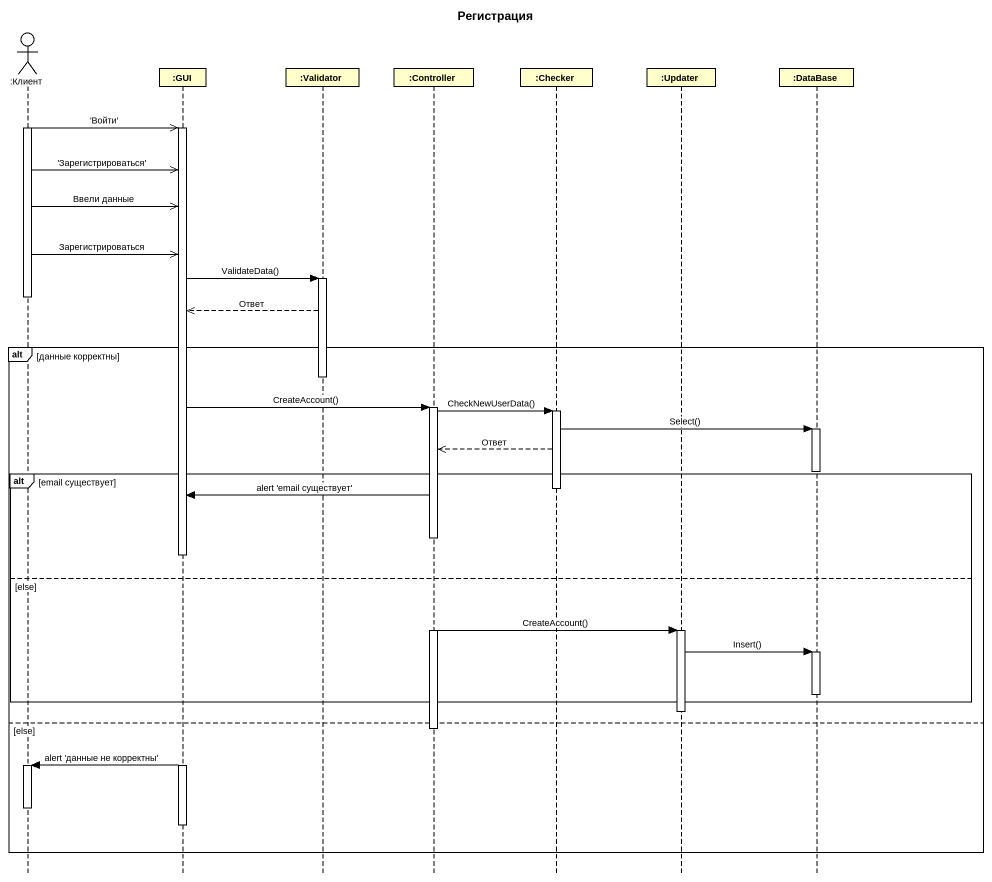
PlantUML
@startuml
title Регистрация
hide footbox
actor ":Клиент" as Клиент
participant ":GUI" as GUI
participant ":Validator" as Validator
participant ":Controller" as Controller
participant ":Checker" as Checker
participant ":Updater" as Updater
participant ":DataBase" as DataBase_

activate Клиент
Клиент ->> GUI : 'Войти'
activate GUI
Клиент ->> GUI : 'Зарегистрироваться'
Клиент ->> GUI : Ввели данные
Клиент ->> GUI : Зарегистрироваться
GUI -> Validator : ValidateData()
activate Validator
deactivate Клиент
Validator -->> GUI : Ответ
alt данные корректны
  deactivate Validator
  GUI -> Controller : CreateAccount()
  activate Controller
  Controller -> Checker : CheckNewUserData()
  activate Checker
  Checker -> DataBase_ : Select()
  activate DataBase_
  Checker -->> Controller : Ответ
  deactivate DataBase_
  alt email существует
    deactivate Checker
    Controller -> GUI : alert 'email существует'
    deactivate GUI
  else else
    Controller -> Updater : CreateAccount()
    activate Updater
    Updater -> DataBase_ : Insert()
    activate DataBase_
    deactivate DataBase_
  end
  deactivate Updater
else else
  deactivate Controller
  activate GUI
  GUI -> Клиент : alert 'данные не корректны'
  activate Клиент
  deactivate Клиент
  deactivate GUI
end
@enduml
